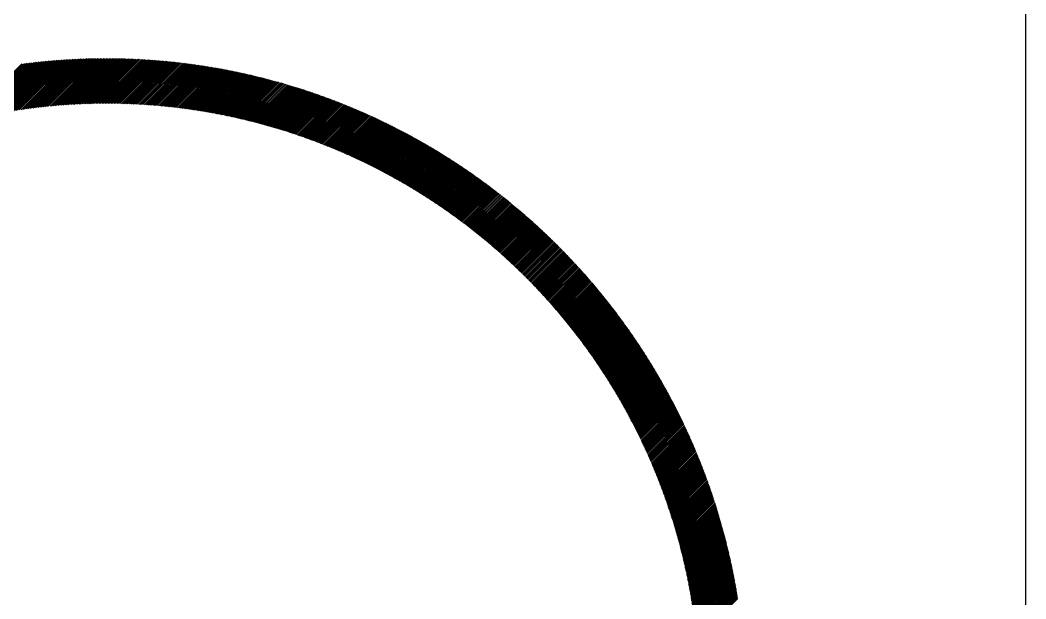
# Model space of a CAD drawing. Header units: inches. Extents: x 35 to 2894, y 23 to 617.
# Drawn here: x 2865.33 to 2884.32, y 132.99 to 143.9 of the extents above; entities that cross this region are included whole.
import ezdxf

# ---------------------------------------------------------------- set-up
doc = ezdxf.new("R2010")
doc.units = ezdxf.units.IN
doc.header["$MEASUREMENT"] = 0
doc.layers.add('Layer 1', color=7, linetype='Continuous')
doc.layers.add('ONDOCS', color=7, linetype='Continuous', lineweight=0)

msp = doc.modelspace()

# ---------------------------------------------------------------- linework, layer by layer
at = {"layer": 'Layer 1', "color": 0, "lineweight": 9}
msp.add_lwpolyline([(2064.176, 606.841), (2884.32, 606.841), (2884.32, 32.767), (2064.176, 32.767), (2064.176, 606.841)], dxfattribs=at)
at = {"layer": 'Layer 1', "color": 0, "lineweight": -3}
msp.add_lwpolyline([(2884.32, 32.767), (2884.32, 254.817)], dxfattribs=at)
at = {"layer": 'ONDOCS', "color": 7, "linetype": 'Continuous', "lineweight": 0, "ltscale": 100}
for p, q in [((2865.151, 142.183), (2866.12, 143.152)), ((2865.185, 142.188), (2866.151, 143.154)), ((2865.218, 142.194), (2866.181, 143.156)), ((2865.252, 142.199), (2866.211, 143.158)), ((2865.285, 142.204), (2866.241, 143.16)), ((2865.319, 142.209), (2866.271, 143.162)), ((2865.352, 142.214), (2866.301, 143.163)), ((2865.385, 142.219), (2866.331, 143.165)), ((2865.418, 142.223), (2866.361, 143.167)), ((2865.451, 142.228), (2866.391, 143.168)), ((2865.483, 142.232), (2866.42, 143.169)), ((2865.516, 142.236), (2866.45, 143.171)), ((2865.548, 142.241), (2866.479, 143.172)), ((2865.581, 142.245), (2866.509, 143.173)), ((2865.613, 142.249), (2866.538, 143.174)), ((2865.645, 142.253), (2866.567, 143.175)), ((2865.677, 142.256), (2866.597, 143.176)), ((2865.709, 142.26), (2866.626, 143.177)), ((2865.741, 142.264), (2866.655, 143.177)), ((2865.773, 142.267), (2866.684, 143.178)), ((2865.804, 142.27), (2866.713, 143.179)), ((2865.836, 142.274), (2866.742, 143.179)), ((2865.867, 142.277), (2866.77, 143.18)), ((2865.899, 142.28), (2866.799, 143.18)), ((2865.93, 142.283), (2866.828, 143.18)), ((2865.961, 142.286), (2866.856, 143.181)), ((2865.992, 142.288), (2866.885, 143.181)), ((2866.023, 142.291), (2866.913, 143.181)), ((2866.054, 142.293), (2866.942, 143.181)), ((2866.085, 142.296), (2866.97, 143.181)), ((2866.115, 142.298), (2866.998, 143.181)), ((2866.146, 142.301), (2867.026, 143.181)), ((2866.176, 142.303), (2867.054, 143.181)), ((2866.207, 142.305), (2867.082, 143.18)), ((2866.237, 142.307), (2867.11, 143.18)), ((2866.267, 142.309), (2867.138, 143.18)), ((2866.297, 142.311), (2867.166, 143.179)), ((2866.328, 142.312), (2867.194, 143.179)), ((2866.357, 142.314), (2867.221, 143.178)), ((2866.387, 142.316), (2867.249, 143.177)), ((2866.417, 142.317), (2867.277, 143.177)), ((2866.447, 142.319), (2867.304, 143.176)), ((2866.476, 142.32), (2867.332, 143.175)), ((2866.506, 142.321), (2867.359, 143.174)), ((2866.535, 142.322), (2867.386, 143.173)), ((2866.565, 142.323), (2867.414, 143.172)), ((2866.594, 142.324), (2867.441, 143.171)), ((2866.623, 142.325), (2867.468, 143.17)), ((2866.653, 142.326), (2867.495, 143.169)), ((2866.682, 142.327), (2867.522, 143.168)), ((2866.711, 142.328), (2867.549, 143.166)), ((2866.739, 142.328), (2867.576, 143.165)), ((2866.768, 142.329), (2867.603, 143.164)), ((2866.797, 142.329), (2867.63, 143.162)), ((2866.826, 142.33), (2867.657, 143.161)), ((2866.854, 142.33), (2867.683, 143.159)), ((2866.883, 142.33), (2867.71, 143.157)), ((2866.911, 142.33), (2867.737, 143.156)), ((2866.94, 142.331), (2867.763, 143.154)), ((2866.968, 142.331), (2867.79, 143.152)), ((2866.996, 142.33), (2867.816, 143.15)), ((2864.297, 142.008), (2865.365, 143.076)), ((2864.335, 142.017), (2865.398, 143.08)), ((2864.372, 142.026), (2865.43, 143.085)), ((2864.409, 142.035), (2865.463, 143.089)), ((2864.446, 142.044), (2865.495, 143.093)), ((2864.483, 142.052), (2865.527, 143.097)), ((2864.519, 142.06), (2865.559, 143.1)), ((2864.555, 142.068), (2865.591, 143.104)), ((2864.592, 142.076), (2865.623, 143.108)), ((2864.628, 142.084), (2865.655, 143.111)), ((2864.664, 142.092), (2865.686, 143.114)), ((2864.699, 142.099), (2865.718, 143.118)), ((2864.735, 142.106), (2865.75, 143.121)), ((2864.77, 142.113), (2865.781, 143.124)), ((2864.806, 142.12), (2865.812, 143.127)), ((2864.841, 142.127), (2865.843, 143.13)), ((2864.876, 142.134), (2865.875, 143.133)), ((2864.911, 142.141), (2865.906, 143.136)), ((2864.945, 142.147), (2865.937, 143.138)), ((2864.98, 142.153), (2865.967, 143.141)), ((2865.014, 142.159), (2865.998, 143.143)), ((2865.049, 142.165), (2866.029, 143.146)), ((2865.083, 142.171), (2866.059, 143.148)), ((2865.117, 142.177), (2866.09, 143.15)), ((2867.025, 142.33), (2867.843, 143.148)), ((2867.053, 142.33), (2867.869, 143.146)), ((2867.081, 142.33), (2867.895, 143.144)), ((2867.109, 142.33), (2867.921, 143.142)), ((2867.137, 142.329), (2867.947, 143.14)), ((2867.164, 142.329), (2867.974, 143.138)), ((2867.192, 142.328), (2868, 143.136)), ((2867.22, 142.328), (2868.026, 143.133)), ((2867.247, 142.327), (2868.052, 143.131)), ((2867.275, 142.326), (2868.078, 143.129)), ((2867.303, 142.325), (2868.103, 143.126)), ((2867.33, 142.325), (2868.129, 143.124)), ((2867.357, 142.324), (2868.155, 143.121)), ((2867.385, 142.323), (2868.181, 143.119)), ((2867.412, 142.322), (2868.206, 143.116)), ((2867.439, 142.32), (2868.232, 143.113)), ((2867.466, 142.319), (2868.257, 143.111)), ((2867.493, 142.318), (2868.283, 143.108)), ((2867.52, 142.317), (2868.308, 143.105)), ((2867.547, 142.315), (2868.334, 143.102)), ((2867.574, 142.314), (2868.359, 143.099)), ((2867.601, 142.312), (2868.384, 143.096)), ((2867.627, 142.311), (2868.41, 143.093)), ((2867.654, 142.309), (2868.435, 143.09)), ((2867.681, 142.308), (2868.46, 143.087)), ((2867.707, 142.306), (2868.485, 143.084)), ((2867.734, 142.304), (2868.51, 143.08)), ((2867.76, 142.302), (2868.535, 143.077)), ((2867.787, 142.3), (2868.56, 143.074)), ((2867.813, 142.298), (2868.585, 143.07)), ((2867.839, 142.296), (2868.61, 143.067)), ((2867.865, 142.294), (2868.635, 143.064)), ((2867.892, 142.292), (2868.66, 143.06)), ((2867.918, 142.29), (2868.684, 143.056)), ((2867.944, 142.288), (2868.709, 143.053)), ((2867.97, 142.285), (2868.734, 143.049)), ((2867.996, 142.283), (2868.758, 143.046)), ((2868.022, 142.28), (2868.783, 143.042)), ((2868.047, 142.278), (2868.807, 143.038)), ((2868.073, 142.275), (2868.832, 143.034)), ((2868.099, 142.273), (2868.856, 143.03)), ((2868.124, 142.27), (2868.881, 143.026)), ((2868.15, 142.267), (2868.905, 143.022)), ((2868.176, 142.265), (2868.929, 143.018)), ((2868.201, 142.262), (2868.954, 143.014)), ((2868.227, 142.259), (2868.978, 143.01)), ((2868.252, 142.256), (2869.002, 143.006)), ((2868.277, 142.253), (2869.026, 143.002)), ((2868.303, 142.25), (2869.05, 142.998)), ((2868.328, 142.247), (2869.074, 142.994)), ((2868.353, 142.244), (2869.098, 142.989)), ((2868.378, 142.241), (2869.122, 142.985)), ((2868.403, 142.238), (2869.146, 142.981)), ((2868.428, 142.234), (2869.17, 142.976)), ((2868.453, 142.231), (2869.194, 142.972)), ((2868.478, 142.228), (2869.217, 142.967)), ((2868.503, 142.224), (2869.241, 142.963)), ((2868.528, 142.221), (2869.265, 142.958)), ((2868.552, 142.217), (2869.289, 142.953)), ((2868.577, 142.214), (2869.312, 142.949)), ((2868.602, 142.21), (2869.336, 142.944)), ((2868.626, 142.206), (2869.359, 142.939)), ((2868.651, 142.203), (2869.383, 142.934)), ((2868.676, 142.199), (2869.406, 142.93)), ((2868.7, 142.195), (2869.43, 142.925)), ((2868.725, 142.191), (2869.453, 142.92)), ((2868.749, 142.187), (2869.476, 142.915)), ((2868.773, 142.183), (2869.5, 142.91)), ((2868.798, 142.179), (2869.523, 142.905)), ((2868.822, 142.175), (2869.546, 142.9)), ((2868.846, 142.171), (2869.569, 142.895)), ((2868.87, 142.167), (2869.592, 142.889)), ((2868.894, 142.163), (2869.616, 142.884)), ((2868.918, 142.159), (2869.639, 142.879)), ((2868.942, 142.154), (2869.662, 142.874)), ((2868.966, 142.15), (2869.685, 142.868)), ((2868.99, 142.146), (2869.708, 142.863)), ((2869.014, 142.141), (2869.73, 142.858)), ((2869.038, 142.137), (2869.753, 142.852)), ((2869.062, 142.132), (2869.776, 142.847)), ((2869.085, 142.128), (2869.799, 142.841)), ((2869.109, 142.123), (2869.822, 142.836)), ((2869.133, 142.118), (2869.844, 142.83)), ((2869.156, 142.114), (2869.867, 142.824)), ((2869.18, 142.109), (2869.89, 142.819)), ((2869.203, 142.104), (2869.912, 142.813)), ((2869.227, 142.099), (2869.935, 142.807)), ((2869.25, 142.094), (2869.958, 142.802)), ((2869.274, 142.09), (2869.98, 142.796)), ((2869.297, 142.085), (2870.002, 142.79)), ((2869.32, 142.08), (2870.025, 142.784)), ((2869.344, 142.075), (2870.047, 142.778)), ((2869.367, 142.07), (2870.07, 142.772)), ((2869.39, 142.064), (2870.092, 142.766)), ((2869.413, 142.059), (2870.114, 142.76)), ((2869.436, 142.054), (2870.136, 142.754)), ((2869.459, 142.049), (2870.159, 142.748)), ((2869.482, 142.043), (2870.181, 142.742)), ((2869.505, 142.038), (2870.203, 142.736)), ((2869.528, 142.033), (2870.225, 142.73)), ((2869.551, 142.027), (2870.247, 142.723)), ((2869.574, 142.022), (2870.269, 142.717)), ((2869.597, 142.016), (2870.291, 142.711)), ((2869.619, 142.011), (2870.313, 142.705)), ((2869.642, 142.005), (2870.335, 142.698)), ((2869.665, 142), (2870.357, 142.692)), ((2869.687, 141.994), (2870.379, 142.685)), ((2869.71, 141.988), (2870.401, 142.679)), ((2869.733, 141.983), (2870.422, 142.672)), ((2869.755, 141.977), (2870.444, 142.666)), ((2869.778, 141.971), (2870.466, 142.659)), ((2869.8, 141.965), (2870.488, 142.653)), ((2869.822, 141.959), (2870.509, 142.646)), ((2869.845, 141.953), (2870.531, 142.639)), ((2869.867, 141.947), (2870.552, 142.633)), ((2869.889, 141.941), (2870.574, 142.626)), ((2869.912, 141.935), (2870.595, 142.619)), ((2869.934, 141.929), (2870.617, 142.612)), ((2869.956, 141.923), (2870.638, 142.605)), ((2869.978, 141.917), (2870.66, 142.599)), ((2870, 141.911), (2870.681, 142.592)), ((2870.022, 141.904), (2870.703, 142.585)), ((2870.044, 141.898), (2870.724, 142.578)), ((2870.066, 141.892), (2870.745, 142.571)), ((2870.088, 141.886), (2870.766, 142.564)), ((2870.11, 141.879), (2870.788, 142.557)), ((2870.132, 141.873), (2870.809, 142.549)), ((2870.154, 141.866), (2870.83, 142.542)), ((2870.176, 141.86), (2870.851, 142.535)), ((2870.197, 141.853), (2870.872, 142.528)), ((2870.219, 141.847), (2870.893, 142.521)), ((2870.241, 141.84), (2870.914, 142.513)), ((2870.262, 141.833), (2870.935, 142.506)), ((2870.284, 141.827), (2870.956, 142.499)), ((2870.306, 141.82), (2870.977, 142.491)), ((2870.327, 141.813), (2870.998, 142.484)), ((2870.349, 141.806), (2871.019, 142.477)), ((2870.37, 141.8), (2871.04, 142.469)), ((2870.392, 141.793), (2871.06, 142.462)), ((2870.413, 141.786), (2871.081, 142.454)), ((2870.434, 141.779), (2871.102, 142.446)), ((2870.456, 141.772), (2871.123, 142.439)), ((2870.477, 141.765), (2871.143, 142.431)), ((2870.498, 141.758), (2871.164, 142.424)), ((2870.519, 141.751), (2871.185, 142.416)), ((2870.541, 141.744), (2871.205, 142.408)), ((2870.562, 141.736), (2871.226, 142.4)), ((2870.583, 141.729), (2871.246, 142.393)), ((2870.604, 141.722), (2871.267, 142.385)), ((2870.625, 141.715), (2871.287, 142.377)), ((2870.646, 141.707), (2871.308, 142.369)), ((2870.667, 141.7), (2871.328, 142.361)), ((2870.688, 141.693), (2871.348, 142.353)), ((2870.709, 141.685), (2871.369, 142.345)), ((2870.73, 141.678), (2871.389, 142.337)), ((2870.75, 141.67), (2871.409, 142.329)), ((2870.771, 141.663), (2871.429, 142.321)), ((2870.792, 141.655), (2871.45, 142.313)), ((2870.813, 141.648), (2871.47, 142.305)), ((2870.833, 141.64), (2871.49, 142.297)), ((2870.854, 141.633), (2871.51, 142.289)), ((2870.875, 141.625), (2871.53, 142.281)), ((2870.895, 141.617), (2871.55, 142.272)), ((2870.916, 141.61), (2871.57, 142.264)), ((2870.936, 141.602), (2871.59, 142.256)), ((2870.957, 141.594), (2871.61, 142.247)), ((2870.977, 141.586), (2871.63, 142.239)), ((2870.998, 141.578), (2871.65, 142.231)), ((2871.018, 141.57), (2871.67, 142.222)), ((2871.038, 141.562), (2871.69, 142.214)), ((2871.059, 141.554), (2871.71, 142.205)), ((2871.079, 141.546), (2871.73, 142.197)), ((2871.099, 141.538), (2871.749, 142.188)), ((2871.12, 141.53), (2871.769, 142.18)), ((2871.14, 141.522), (2871.789, 142.171)), ((2871.16, 141.514), (2871.808, 142.163)), ((2871.18, 141.506), (2871.828, 142.154)), ((2871.2, 141.498), (2871.848, 142.145)), ((2871.22, 141.49), (2871.867, 142.137)), ((2871.24, 141.481), (2871.887, 142.128)), ((2871.26, 141.473), (2871.906, 142.119)), ((2871.28, 141.465), (2871.926, 142.11)), ((2871.3, 141.456), (2871.945, 142.101)), ((2871.32, 141.448), (2871.965, 142.093)), ((2871.34, 141.439), (2871.984, 142.084)), ((2871.36, 141.431), (2872.004, 142.075)), ((2871.38, 141.423), (2872.023, 142.066)), ((2871.399, 141.414), (2872.042, 142.057)), ((2871.419, 141.405), (2872.062, 142.048)), ((2871.439, 141.397), (2872.081, 142.039)), ((2871.459, 141.388), (2872.1, 142.03)), ((2871.478, 141.38), (2872.119, 142.021)), ((2871.498, 141.371), (2872.139, 142.012)), ((2871.517, 141.362), (2872.158, 142.003)), ((2871.537, 141.354), (2872.177, 141.993)), ((2871.556, 141.345), (2872.196, 141.984)), ((2871.576, 141.336), (2872.215, 141.975)), ((2871.595, 141.327), (2872.234, 141.966)), ((2871.615, 141.318), (2872.253, 141.957)), ((2871.634, 141.309), (2872.272, 141.947)), ((2871.654, 141.3), (2872.291, 141.938)), ((2871.673, 141.292), (2872.31, 141.929)), ((2871.692, 141.283), (2872.329, 141.919)), ((2871.712, 141.274), (2872.348, 141.91)), ((2871.731, 141.265), (2872.367, 141.9)), ((2871.75, 141.255), (2872.386, 141.891)), ((2871.769, 141.246), (2872.404, 141.881)), ((2871.788, 141.237), (2872.423, 141.872)), ((2871.808, 141.228), (2872.442, 141.862)), ((2871.827, 141.219), (2872.461, 141.853)), ((2871.846, 141.21), (2872.479, 141.843)), ((2871.865, 141.2), (2872.498, 141.834)), ((2871.884, 141.191), (2872.517, 141.824)), ((2871.903, 141.182), (2872.535, 141.814)), ((2871.922, 141.172), (2872.554, 141.804)), ((2871.941, 141.163), (2872.572, 141.795)), ((2871.96, 141.154), (2872.591, 141.785)), ((2871.978, 141.144), (2872.609, 141.775)), ((2871.997, 141.135), (2872.628, 141.765)), ((2872.016, 141.125), (2872.646, 141.756)), ((2872.035, 141.116), (2872.665, 141.746)), ((2872.054, 141.106), (2872.683, 141.736)), ((2872.072, 141.097), (2872.702, 141.726)), ((2872.091, 141.087), (2872.72, 141.716)), ((2872.11, 141.077), (2872.738, 141.706)), ((2872.128, 141.068), (2872.757, 141.696)), ((2872.147, 141.058), (2872.775, 141.686)), ((2872.165, 141.048), (2872.793, 141.676)), ((2872.184, 141.039), (2872.811, 141.666)), ((2872.202, 141.029), (2872.829, 141.656)), ((2872.221, 141.019), (2872.848, 141.646)), ((2872.239, 141.009), (2872.866, 141.635)), ((2872.258, 140.999), (2872.884, 141.625)), ((2872.276, 140.989), (2872.902, 141.615)), ((2872.295, 140.979), (2872.92, 141.605)), ((2872.313, 140.969), (2872.938, 141.595)), ((2872.331, 140.959), (2872.956, 141.584)), ((2872.35, 140.949), (2872.974, 141.574)), ((2872.368, 140.939), (2872.992, 141.564)), ((2872.386, 140.929), (2873.01, 141.553)), ((2872.404, 140.919), (2873.028, 141.543)), ((2872.422, 140.909), (2873.046, 141.532)), ((2872.441, 140.899), (2873.063, 141.522)), ((2872.459, 140.889), (2873.081, 141.511)), ((2872.477, 140.879), (2873.099, 141.501)), ((2872.495, 140.868), (2873.117, 141.49)), ((2872.513, 140.858), (2873.135, 141.48)), ((2872.531, 140.848), (2873.152, 141.469)), ((2872.549, 140.837), (2873.17, 141.459)), ((2872.567, 140.827), (2873.188, 141.448)), ((2872.585, 140.817), (2873.205, 141.437)), ((2872.602, 140.806), (2873.223, 141.427)), ((2872.62, 140.796), (2873.241, 141.416)), ((2872.638, 140.785), (2873.258, 141.405)), ((2872.656, 140.775), (2873.276, 141.395)), ((2872.674, 140.764), (2873.293, 141.384)), ((2872.692, 140.754), (2873.311, 141.373)), ((2872.709, 140.743), (2873.328, 141.362)), ((2872.727, 140.733), (2873.346, 141.351)), ((2872.745, 140.722), (2873.363, 141.34)), ((2872.762, 140.711), (2873.38, 141.33)), ((2872.78, 140.701), (2873.398, 141.319)), ((2872.797, 140.69), (2873.415, 141.308)), ((2872.815, 140.679), (2873.432, 141.297)), ((2872.832, 140.668), (2873.45, 141.286)), ((2872.85, 140.658), (2873.467, 141.275)), ((2872.867, 140.647), (2873.484, 141.264)), ((2872.885, 140.636), (2873.501, 141.252)), ((2872.902, 140.625), (2873.519, 141.241)), ((2872.92, 140.614), (2873.536, 141.23)), ((2872.937, 140.603), (2873.553, 141.219)), ((2872.954, 140.592), (2873.57, 141.208)), ((2872.972, 140.581), (2873.587, 141.197)), ((2872.989, 140.57), (2873.604, 141.185)), ((2873.006, 140.559), (2873.621, 141.174)), ((2873.023, 140.548), (2873.638, 141.163)), ((2873.041, 140.537), (2873.655, 141.152)), ((2873.058, 140.526), (2873.672, 141.14)), ((2873.075, 140.515), (2873.689, 141.129)), ((2873.092, 140.504), (2873.706, 141.118)), ((2873.109, 140.492), (2873.723, 141.106)), ((2873.126, 140.481), (2873.74, 141.095)), ((2873.143, 140.47), (2873.757, 141.083)), ((2873.16, 140.459), (2873.773, 141.072)), ((2873.177, 140.447), (2873.79, 141.06)), ((2873.194, 140.436), (2873.807, 141.049)), ((2873.211, 140.425), (2873.824, 141.037)), ((2873.228, 140.413), (2873.84, 141.026)), ((2873.245, 140.402), (2873.857, 141.014)), ((2873.262, 140.39), (2873.874, 141.002)), ((2873.279, 140.379), (2873.89, 140.991)), ((2873.295, 140.367), (2873.907, 140.979)), ((2873.312, 140.356), (2873.924, 140.967)), ((2873.329, 140.344), (2873.94, 140.956)), ((2873.346, 140.333), (2873.957, 140.944)), ((2873.362, 140.321), (2873.973, 140.932)), ((2873.379, 140.309), (2873.99, 140.92)), ((2873.396, 140.298), (2874.006, 140.908)), ((2873.412, 140.286), (2874.023, 140.897)), ((2873.429, 140.274), (2874.039, 140.885)), ((2873.445, 140.263), (2874.055, 140.873)), ((2873.462, 140.251), (2874.072, 140.861)), ((2873.478, 140.239), (2874.088, 140.849)), ((2873.495, 140.227), (2874.105, 140.837)), ((2873.511, 140.215), (2874.121, 140.825)), ((2873.528, 140.204), (2874.137, 140.813)), ((2873.544, 140.192), (2874.153, 140.801)), ((2873.56, 140.18), (2874.17, 140.789)), ((2873.577, 140.168), (2874.186, 140.777)), ((2873.593, 140.156), (2874.202, 140.765)), ((2873.609, 140.144), (2874.218, 140.752)), ((2873.626, 140.132), (2874.234, 140.74)), ((2873.642, 140.12), (2874.25, 140.728)), ((2873.658, 140.108), (2874.266, 140.716)), ((2873.674, 140.096), (2874.282, 140.704)), ((2873.691, 140.083), (2874.299, 140.691)), ((2873.707, 140.071), (2874.315, 140.679)), ((2873.723, 140.059), (2874.331, 140.667)), ((2873.739, 140.047), (2874.346, 140.654)), ((2873.755, 140.035), (2874.362, 140.642)), ((2873.771, 140.022), (2874.378, 140.63)), ((2873.787, 140.01), (2874.394, 140.617)), ((2873.803, 139.998), (2874.41, 140.605)), ((2873.819, 139.985), (2874.426, 140.592)), ((2873.835, 139.973), (2874.442, 140.58)), ((2873.851, 139.961), (2874.458, 140.567)), ((2873.867, 139.948), (2874.473, 140.555)), ((2873.882, 139.936), (2874.489, 140.542)), ((2873.898, 139.923), (2874.505, 140.53)), ((2873.914, 139.911), (2874.52, 140.517)), ((2873.93, 139.898), (2874.536, 140.505)), ((2873.946, 139.886), (2874.552, 140.492)), ((2873.961, 139.873), (2874.567, 140.479)), ((2873.977, 139.861), (2874.583, 140.467)), ((2873.993, 139.848), (2874.599, 140.454)), ((2874.008, 139.835), (2874.614, 140.441)), ((2874.024, 139.823), (2874.63, 140.428)), ((2874.04, 139.81), (2874.645, 140.416)), ((2874.055, 139.797), (2874.661, 140.403)), ((2874.071, 139.784), (2874.676, 140.39)), ((2874.086, 139.772), (2874.692, 140.377)), ((2874.102, 139.759), (2874.707, 140.364)), ((2874.117, 139.746), (2874.722, 140.351)), ((2874.133, 139.733), (2874.738, 140.338)), ((2874.148, 139.72), (2874.753, 140.325)), ((2874.163, 139.707), (2874.768, 140.312)), ((2874.179, 139.694), (2874.784, 140.299)), ((2874.194, 139.682), (2874.799, 140.286)), ((2874.209, 139.669), (2874.814, 140.273)), ((2874.225, 139.656), (2874.829, 140.26)), ((2874.24, 139.642), (2874.845, 140.247)), ((2874.255, 139.629), (2874.86, 140.234)), ((2874.27, 139.616), (2874.875, 140.221)), ((2874.286, 139.603), (2874.89, 140.208)), ((2874.301, 139.59), (2874.905, 140.195)), ((2874.316, 139.577), (2874.92, 140.181)), ((2874.331, 139.564), (2874.935, 140.168)), ((2874.346, 139.551), (2874.95, 140.155)), ((2874.361, 139.537), (2874.965, 140.142)), ((2874.376, 139.524), (2874.98, 140.128)), ((2874.391, 139.511), (2874.995, 140.115)), ((2874.406, 139.497), (2875.01, 140.102)), ((2874.421, 139.484), (2875.025, 140.088)), ((2874.436, 139.471), (2875.04, 140.075)), ((2874.451, 139.457), (2875.055, 140.061)), ((2874.466, 139.444), (2875.07, 140.048)), ((2874.481, 139.43), (2875.085, 140.035)), ((2874.495, 139.417), (2875.099, 140.021)), ((2874.51, 139.404), (2875.114, 140.008)), ((2874.525, 139.39), (2875.129, 139.994)), ((2874.54, 139.376), (2875.144, 139.98)), ((2874.555, 139.363), (2875.158, 139.967)), ((2874.569, 139.349), (2875.173, 139.953)), ((2874.584, 139.336), (2875.188, 139.94)), ((2874.599, 139.322), (2875.202, 139.926)), ((2874.613, 139.308), (2875.217, 139.912)), ((2874.628, 139.295), (2875.232, 139.899)), ((2874.642, 139.281), (2875.246, 139.885)), ((2874.657, 139.267), (2875.261, 139.871)), ((2874.671, 139.253), (2875.275, 139.857)), ((2874.686, 139.24), (2875.29, 139.843)), ((2874.7, 139.226), (2875.304, 139.83)), ((2874.715, 139.212), (2875.319, 139.816)), ((2874.729, 139.198), (2875.333, 139.802)), ((2874.744, 139.184), (2875.347, 139.788)), ((2874.758, 139.17), (2875.362, 139.774)), ((2874.772, 139.156), (2875.376, 139.76)), ((2874.787, 139.142), (2875.391, 139.746)), ((2874.801, 139.128), (2875.405, 139.732)), ((2874.815, 139.114), (2875.419, 139.718)), ((2874.83, 139.1), (2875.433, 139.704)), ((2874.844, 139.086), (2875.448, 139.69)), ((2874.858, 139.072), (2875.462, 139.676)), ((2874.872, 139.058), (2875.476, 139.662)), ((2874.886, 139.044), (2875.49, 139.648)), ((2874.9, 139.03), (2875.504, 139.634)), ((2874.914, 139.015), (2875.518, 139.619)), ((2874.929, 139.001), (2875.533, 139.605)), ((2874.943, 138.987), (2875.547, 139.591)), ((2874.957, 138.973), (2875.561, 139.577)), ((2874.971, 138.958), (2875.575, 139.563)), ((2874.985, 138.944), (2875.589, 139.548)), ((2874.999, 138.93), (2875.603, 139.534)), ((2875.012, 138.915), (2875.617, 139.52)), ((2875.026, 138.901), (2875.631, 139.505)), ((2875.04, 138.887), (2875.644, 139.491)), ((2875.054, 138.872), (2875.658, 139.476)), ((2875.068, 138.858), (2875.672, 139.462)), ((2875.082, 138.843), (2875.686, 139.448)), ((2875.095, 138.829), (2875.7, 139.433)), ((2875.109, 138.814), (2875.714, 139.419)), ((2875.123, 138.799), (2875.727, 139.404)), ((2875.137, 138.785), (2875.741, 139.389)), ((2875.15, 138.77), (2875.755, 139.375)), ((2875.164, 138.756), (2875.769, 139.36)), ((2875.177, 138.741), (2875.782, 139.346)), ((2875.191, 138.726), (2875.796, 139.331)), ((2875.205, 138.711), (2875.81, 139.316)), ((2875.218, 138.697), (2875.823, 139.302)), ((2875.232, 138.682), (2875.837, 139.287)), ((2875.245, 138.667), (2875.85, 139.272)), ((2875.259, 138.652), (2875.864, 139.257)), ((2875.272, 138.637), (2875.877, 139.243)), ((2875.285, 138.622), (2875.891, 139.228)), ((2875.299, 138.608), (2875.904, 139.213)), ((2875.312, 138.593), (2875.918, 139.198)), ((2875.326, 138.578), (2875.931, 139.183)), ((2875.339, 138.563), (2875.945, 139.168)), ((2875.352, 138.548), (2875.958, 139.153)), ((2875.365, 138.533), (2875.971, 139.139)), ((2875.379, 138.518), (2875.985, 139.124)), ((2875.392, 138.502), (2875.998, 139.109)), ((2875.405, 138.487), (2876.011, 139.094)), ((2875.418, 138.472), (2876.024, 139.078)), ((2875.431, 138.457), (2876.038, 139.063)), ((2875.444, 138.442), (2876.051, 139.048)), ((2875.457, 138.427), (2876.064, 139.033)), ((2875.471, 138.411), (2876.077, 139.018)), ((2875.484, 138.396), (2876.09, 139.003)), ((2875.497, 138.381), (2876.103, 138.988)), ((2875.51, 138.366), (2876.116, 138.973)), ((2875.522, 138.35), (2876.13, 138.957)), ((2875.535, 138.335), (2876.143, 138.942)), ((2875.548, 138.319), (2876.156, 138.927)), ((2875.561, 138.304), (2876.169, 138.911)), ((2875.574, 138.289), (2876.182, 138.896)), ((2875.587, 138.273), (2876.195, 138.881)), ((2875.6, 138.258), (2876.207, 138.865)), ((2875.612, 138.242), (2876.22, 138.85)), ((2875.625, 138.227), (2876.233, 138.835)), ((2875.638, 138.211), (2876.246, 138.819)), ((2875.651, 138.195), (2876.259, 138.804)), ((2875.663, 138.18), (2876.272, 138.788)), ((2875.676, 138.164), (2876.284, 138.773)), ((2875.689, 138.148), (2876.297, 138.757)), ((2875.701, 138.133), (2876.31, 138.742)), ((2875.714, 138.117), (2876.323, 138.726)), ((2875.726, 138.101), (2876.335, 138.71)), ((2875.739, 138.085), (2876.348, 138.695)), ((2875.751, 138.07), (2876.361, 138.679)), ((2875.764, 138.054), (2876.373, 138.663)), ((2875.776, 138.038), (2876.386, 138.648)), ((2875.789, 138.022), (2876.398, 138.632)), ((2875.801, 138.006), (2876.411, 138.616)), ((2875.813, 137.99), (2876.423, 138.6)), ((2875.826, 137.974), (2876.436, 138.585)), ((2875.838, 137.958), (2876.448, 138.569)), ((2875.85, 137.942), (2876.461, 138.553)), ((2875.862, 137.926), (2876.473, 138.537)), ((2875.875, 137.91), (2876.486, 138.521)), ((2875.887, 137.894), (2876.498, 138.505)), ((2875.899, 137.878), (2876.51, 138.489)), ((2875.911, 137.862), (2876.523, 138.473)), ((2875.923, 137.846), (2876.535, 138.457)), ((2875.935, 137.829), (2876.547, 138.441)), ((2875.948, 137.813), (2876.56, 138.425)), ((2875.96, 137.797), (2876.572, 138.409)), ((2875.972, 137.781), (2876.584, 138.393)), ((2875.984, 137.764), (2876.596, 138.377)), ((2875.996, 137.748), (2876.608, 138.361)), ((2876.008, 137.732), (2876.62, 138.345)), ((2876.019, 137.715), (2876.633, 138.328)), ((2876.031, 137.699), (2876.645, 138.312)), ((2876.043, 137.682), (2876.657, 138.296)), ((2876.055, 137.666), (2876.669, 138.28)), ((2876.067, 137.65), (2876.681, 138.263)), ((2876.079, 137.633), (2876.693, 138.247)), ((2876.09, 137.617), (2876.705, 138.231)), ((2876.102, 137.6), (2876.717, 138.214)), ((2876.114, 137.583), (2876.728, 138.198)), ((2876.125, 137.567), (2876.74, 138.182)), ((2876.137, 137.55), (2876.752, 138.165)), ((2876.149, 137.533), (2876.764, 138.149)), ((2876.16, 137.517), (2876.776, 138.132)), ((2876.172, 137.5), (2876.788, 138.116)), ((2876.183, 137.483), (2876.799, 138.099)), ((2876.195, 137.466), (2876.811, 138.083)), ((2876.207, 137.45), (2876.823, 138.066)), ((2876.218, 137.433), (2876.835, 138.05)), ((2876.229, 137.416), (2876.846, 138.033)), ((2876.241, 137.399), (2876.858, 138.016)), ((2876.252, 137.382), (2876.87, 138)), ((2876.264, 137.365), (2876.881, 137.983)), ((2876.275, 137.348), (2876.893, 137.966)), ((2876.286, 137.331), (2876.904, 137.949)), ((2876.297, 137.314), (2876.916, 137.933)), ((2876.309, 137.297), (2876.927, 137.916)), ((2876.32, 137.28), (2876.939, 137.899)), ((2876.331, 137.263), (2876.95, 137.882)), ((2876.342, 137.246), (2876.962, 137.865)), ((2876.353, 137.229), (2876.973, 137.848)), ((2876.365, 137.212), (2876.984, 137.831)), ((2876.376, 137.194), (2876.996, 137.814)), ((2876.387, 137.177), (2877.007, 137.798)), ((2876.398, 137.16), (2877.018, 137.781)), ((2876.409, 137.143), (2877.03, 137.764)), ((2876.42, 137.125), (2877.041, 137.746)), ((2876.431, 137.108), (2877.052, 137.729)), ((2876.442, 137.091), (2877.063, 137.712)), ((2876.453, 137.073), (2877.074, 137.695)), ((2876.463, 137.056), (2877.086, 137.678)), ((2876.474, 137.038), (2877.097, 137.661)), ((2876.485, 137.021), (2877.108, 137.644)), ((2876.496, 137.003), (2877.119, 137.626)), ((2876.507, 136.986), (2877.13, 137.609)), ((2876.517, 136.968), (2877.141, 137.592)), ((2876.528, 136.951), (2877.152, 137.575)), ((2876.539, 136.933), (2877.163, 137.557)), ((2876.549, 136.916), (2877.174, 137.54)), ((2876.56, 136.898), (2877.185, 137.523)), ((2876.571, 136.88), (2877.196, 137.505)), ((2876.581, 136.862), (2877.207, 137.488)), ((2876.592, 136.845), (2877.217, 137.47)), ((2876.602, 136.827), (2877.228, 137.453)), ((2876.613, 136.809), (2877.239, 137.435)), ((2876.623, 136.791), (2877.25, 137.418)), ((2876.634, 136.773), (2877.261, 137.4)), ((2876.644, 136.755), (2877.271, 137.383)), ((2876.654, 136.738), (2877.282, 137.365)), ((2876.665, 136.72), (2877.293, 137.347)), ((2876.675, 136.702), (2877.303, 137.33)), ((2876.685, 136.684), (2877.314, 137.312)), ((2876.696, 136.666), (2877.324, 137.294)), ((2876.706, 136.648), (2877.335, 137.277)), ((2876.716, 136.629), (2877.346, 137.259)), ((2876.726, 136.611), (2877.356, 137.241)), ((2876.736, 136.593), (2877.367, 137.223)), ((2876.747, 136.575), (2877.377, 137.205)), ((2876.757, 136.557), (2877.387, 137.188)), ((2876.767, 136.539), (2877.398, 137.17)), ((2876.777, 136.52), (2877.408, 137.152)), ((2876.787, 136.502), (2877.419, 137.134)), ((2876.797, 136.484), (2877.429, 137.116)), ((2876.807, 136.465), (2877.439, 137.098)), ((2876.817, 136.447), (2877.45, 137.08)), ((2876.827, 136.429), (2877.46, 137.062)), ((2876.836, 136.41), (2877.47, 137.044)), ((2876.846, 136.392), (2877.48, 137.026)), ((2876.856, 136.373), (2877.49, 137.008)), ((2876.866, 136.355), (2877.501, 136.989)), ((2876.876, 136.336), (2877.511, 136.971)), ((2876.885, 136.318), (2877.521, 136.953)), ((2876.895, 136.299), (2877.531, 136.935)), ((2876.905, 136.28), (2877.541, 136.917)), ((2876.914, 136.262), (2877.551, 136.898)), ((2876.924, 136.243), (2877.561, 136.88)), ((2876.933, 136.224), (2877.571, 136.862)), ((2876.943, 136.205), (2877.581, 136.843)), ((2876.952, 136.187), (2877.591, 136.825)), ((2876.962, 136.168), (2877.601, 136.807)), ((2876.971, 136.149), (2877.61, 136.788)), ((2876.981, 136.13), (2877.62, 136.77)), ((2876.99, 136.111), (2877.63, 136.751)), ((2877, 136.092), (2877.64, 136.733)), ((2877.009, 136.073), (2877.65, 136.714)), ((2877.018, 136.054), (2877.659, 136.696)), ((2877.028, 136.035), (2877.669, 136.677)), ((2877.037, 136.016), (2877.679, 136.658)), ((2877.046, 135.997), (2877.688, 136.64)), ((2877.055, 135.978), (2877.698, 136.621)), ((2877.064, 135.959), (2877.708, 136.602)), ((2877.073, 135.94), (2877.717, 136.584)), ((2877.083, 135.921), (2877.727, 136.565)), ((2877.092, 135.901), (2877.736, 136.546)), ((2877.101, 135.882), (2877.746, 136.527)), ((2877.11, 135.863), (2877.755, 136.508)), ((2877.119, 135.844), (2877.765, 136.489)), ((2877.128, 135.824), (2877.774, 136.471)), ((2877.136, 135.805), (2877.783, 136.452)), ((2877.145, 135.785), (2877.793, 136.433)), ((2877.154, 135.766), (2877.802, 136.414)), ((2877.163, 135.746), (2877.811, 136.395)), ((2877.172, 135.727), (2877.82, 136.376)), ((2877.181, 135.707), (2877.83, 136.357)), ((2877.189, 135.688), (2877.839, 136.337)), ((2877.198, 135.668), (2877.848, 136.318)), ((2877.207, 135.649), (2877.857, 136.299)), ((2877.215, 135.629), (2877.866, 136.28)), ((2877.224, 135.609), (2877.875, 136.261)), ((2877.232, 135.59), (2877.884, 136.242)), ((2877.241, 135.57), (2877.894, 136.222)), ((2877.25, 135.55), (2877.903, 136.203)), ((2877.258, 135.53), (2877.912, 136.184)), ((2877.266, 135.51), (2877.92, 136.164)), ((2877.275, 135.49), (2877.929, 136.145)), ((2877.283, 135.471), (2877.938, 136.126)), ((2877.292, 135.451), (2877.947, 136.106)), ((2877.3, 135.431), (2877.956, 136.087)), ((2877.308, 135.411), (2877.965, 136.067)), ((2877.316, 135.391), (2877.974, 136.048)), ((2877.325, 135.371), (2877.982, 136.028)), ((2877.333, 135.35), (2877.991, 136.009)), ((2877.341, 135.33), (2878, 135.989)), ((2877.349, 135.31), (2878.008, 135.969)), ((2877.357, 135.29), (2878.017, 135.95)), ((2877.365, 135.27), (2878.026, 135.93)), ((2877.373, 135.249), (2878.034, 135.91)), ((2877.381, 135.229), (2878.043, 135.891)), ((2877.389, 135.209), (2878.051, 135.871)), ((2877.397, 135.188), (2878.06, 135.851)), ((2877.405, 135.168), (2878.068, 135.831)), ((2877.413, 135.148), (2878.077, 135.811)), ((2877.421, 135.127), (2878.085, 135.791)), ((2877.429, 135.107), (2878.093, 135.771)), ((2877.436, 135.086), (2878.102, 135.751)), ((2877.444, 135.065), (2878.11, 135.731)), ((2877.452, 135.045), (2878.118, 135.711)), ((2877.459, 135.024), (2878.127, 135.691)), ((2877.467, 135.004), (2878.135, 135.671)), ((2877.475, 134.983), (2878.143, 135.651)), ((2877.482, 134.962), (2878.151, 135.631)), ((2877.49, 134.941), (2878.159, 135.611)), ((2877.497, 134.921), (2878.167, 135.591)), ((2877.505, 134.9), (2878.175, 135.571)), ((2877.512, 134.879), (2878.184, 135.55)), ((2877.52, 134.858), (2878.192, 135.53)), ((2877.527, 134.837), (2878.2, 135.51)), ((2877.534, 134.816), (2878.207, 135.489)), ((2877.541, 134.795), (2878.215, 135.469)), ((2877.549, 134.774), (2878.223, 135.449)), ((2877.556, 134.753), (2878.231, 135.428)), ((2877.563, 134.732), (2878.239, 135.408)), ((2877.57, 134.711), (2878.247, 135.387)), ((2877.577, 134.689), (2878.255, 135.367)), ((2877.584, 134.668), (2878.262, 135.346)), ((2877.591, 134.647), (2878.27, 135.326)), ((2877.598, 134.626), (2878.278, 135.305)), ((2877.605, 134.604), (2878.285, 135.284)), ((2877.612, 134.583), (2878.293, 135.264)), ((2877.619, 134.562), (2878.3, 135.243)), ((2877.626, 134.54), (2878.308, 135.222)), ((2877.633, 134.519), (2878.316, 135.201)), ((2877.64, 134.497), (2878.323, 135.181)), ((2877.647, 134.476), (2878.33, 135.16)), ((2877.653, 134.454), (2878.338, 135.139)), ((2877.66, 134.432), (2878.345, 135.118)), ((2877.667, 134.411), (2878.353, 135.097)), ((2877.673, 134.389), (2878.36, 135.076)), ((2877.68, 134.367), (2878.367, 135.055)), ((2877.686, 134.346), (2878.375, 135.034)), ((2877.693, 134.324), (2878.382, 135.013)), ((2877.699, 134.302), (2878.389, 134.992)), ((2877.706, 134.28), (2878.396, 134.971)), ((2877.712, 134.258), (2878.403, 134.949)), ((2877.718, 134.236), (2878.41, 134.928)), ((2877.725, 134.214), (2878.417, 134.907)), ((2877.731, 134.192), (2878.424, 134.886)), ((2877.737, 134.17), (2878.431, 134.865)), ((2877.743, 134.148), (2878.438, 134.843)), ((2877.75, 134.126), (2878.445, 134.822)), ((2877.756, 134.104), (2878.452, 134.8)), ((2877.762, 134.082), (2878.459, 134.779)), ((2877.768, 134.059), (2878.466, 134.758)), ((2877.774, 134.037), (2878.473, 134.736)), ((2877.78, 134.015), (2878.48, 134.715)), ((2877.786, 133.992), (2878.486, 134.693)), ((2877.792, 133.97), (2878.493, 134.671)), ((2877.797, 133.947), (2878.5, 134.65)), ((2877.803, 133.925), (2878.506, 134.628)), ((2877.809, 133.902), (2878.513, 134.606)), ((2877.815, 133.88), (2878.519, 134.585)), ((2877.82, 133.857), (2878.526, 134.563)), ((2877.826, 133.835), (2878.532, 134.541)), ((2877.832, 133.812), (2878.539, 134.519)), ((2877.837, 133.789), (2878.545, 134.497)), ((2877.843, 133.766), (2878.552, 134.475)), ((2877.848, 133.744), (2878.558, 134.454)), ((2877.854, 133.721), (2878.564, 134.432)), ((2877.859, 133.698), (2878.571, 134.41)), ((2877.864, 133.675), (2878.577, 134.388)), ((2877.87, 133.652), (2878.583, 134.365)), ((2877.875, 133.629), (2878.589, 134.343)), ((2877.88, 133.606), (2878.596, 134.321)), ((2877.885, 133.583), (2878.602, 134.299)), ((2877.891, 133.56), (2878.608, 134.277)), ((2877.896, 133.536), (2878.614, 134.255)), ((2877.901, 133.513), (2878.62, 134.232)), ((2877.906, 133.49), (2878.626, 134.21)), ((2877.911, 133.467), (2878.632, 134.188)), ((2877.916, 133.443), (2878.638, 134.165)), ((2877.921, 133.42), (2878.643, 134.143)), ((2877.925, 133.396), (2878.649, 134.12)), ((2877.93, 133.373), (2878.655, 134.098)), ((2877.935, 133.349), (2878.661, 134.075)), ((2877.94, 133.326), (2878.666, 134.053)), ((2877.944, 133.302), (2878.672, 134.03)), ((2877.949, 133.279), (2878.678, 134.007)), ((2877.954, 133.255), (2878.683, 133.985)), ((2877.958, 133.231), (2878.689, 133.962)), ((2877.963, 133.207), (2878.694, 133.939)), ((2877.967, 133.184), (2878.7, 133.916)), ((2877.972, 133.16), (2878.705, 133.893)), ((2877.976, 133.136), (2878.711, 133.871)), ((2877.98, 133.112), (2878.716, 133.848)), ((2877.985, 133.088), (2878.722, 133.825)), ((2877.989, 133.064), (2878.727, 133.802)), ((2877.993, 133.04), (2878.732, 133.779)), ((2877.997, 133.015), (2878.737, 133.756)), ((2878.001, 132.991), (2878.742, 133.732)), ((2878.005, 132.967), (2878.748, 133.709)), ((2878.009, 132.943), (2878.753, 133.686)), ((2878.013, 132.918), (2878.758, 133.663)), ((2878.017, 132.894), (2878.763, 133.64)), ((2878.021, 132.869), (2878.768, 133.616)), ((2878.025, 132.845), (2878.773, 133.593)), ((2878.028, 132.82), (2878.778, 133.57)), ((2878.032, 132.796), (2878.782, 133.546)), ((2878.036, 132.771), (2878.787, 133.523)), ((2878.039, 132.747), (2878.792, 133.499)), ((2878.043, 132.722), (2878.797, 133.476)), ((2878.047, 132.697), (2878.802, 133.452)), ((2878.05, 132.672), (2878.806, 133.428)), ((2878.053, 132.647), (2878.811, 133.405)), ((2878.057, 132.622), (2878.815, 133.381)), ((2878.06, 132.597), (2878.82, 133.357)), ((2878.063, 132.572), (2878.824, 133.333)), ((2878.067, 132.547), (2878.829, 133.31)), ((2878.07, 132.522), (2878.833, 133.286)), ((2878.073, 132.497), (2878.838, 133.262)), ((2878.076, 132.472), (2878.842, 133.238)), ((2878.079, 132.446), (2878.846, 133.214)), ((2878.082, 132.421), (2878.851, 133.19)), ((2878.085, 132.396), (2878.855, 133.166)), ((2878.088, 132.37), (2878.859, 133.141)), ((2878.09, 132.345), (2878.863, 133.117)), ((2878.093, 132.319), (2878.867, 133.093)), ((2878.096, 132.294), (2878.871, 133.069)), ((2878.098, 132.268), (2878.875, 133.045)), ((2878.101, 132.242), (2878.879, 133.02)), ((2878.104, 132.216), (2878.883, 132.996))]:
    msp.add_line(p, q, dxfattribs=at)

doc.saveas('drawing.dxf')
